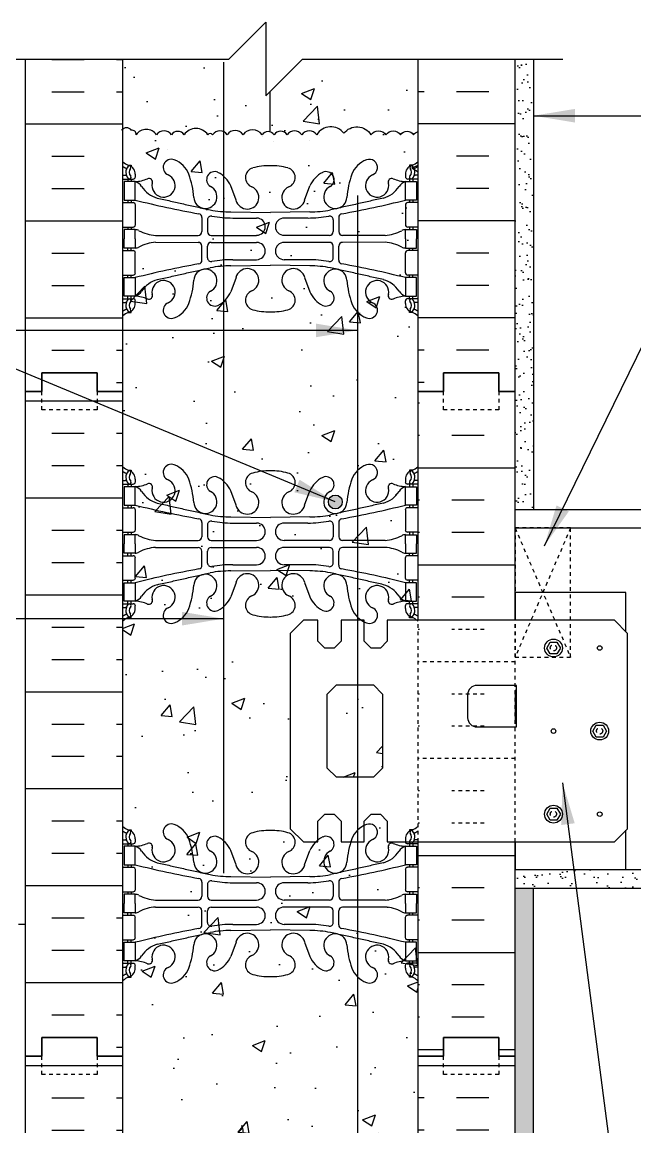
# Model space of a CAD drawing. Header units: inches. Extents: x 109 to 201.9, y 88.1 to 155.4.
# Drawn here: x 168.63 to 185.21, y 125.49 to 155.41 of the extents above; entities that cross this region are included whole.
import ezdxf

# ---------------------------------------------------------------- set-up
doc = ezdxf.new("R2010")
doc.units = ezdxf.units.IN
doc.header["$LTSCALE"] = 0.5
doc.header["$MEASUREMENT"] = 0
doc.linetypes.add('DASHED2', pattern=[0.375, 0.25, -0.125])
doc.linetypes.add('HIDDEN2', pattern=[0.1875, 0.125, -0.0625])
for name, color, linetype in [('HATCH', 12, 'Continuous'), ('line25', 2, 'Continuous'), ('LINE3', 3, 'Continuous'), ('LINE50', 5, 'Continuous'), ('LINE9', 9, 'Continuous'), ('TEXT', 4, 'Continuous'), ('Web_Edge', 9, 'Continuous')]:
    doc.layers.add(name, color=color, linetype=linetype)
doc.styles.add('DIM', font='romans.shx', dxfattribs={"width": 0.7})
doc.dimstyles.new('ext_12', dxfattribs={"dimscale": 12, "dimtxt": 0.09375, "dimasz": 0.09375, "dimexe": 0.09375, "dimexo": 0.0625, "dimgap": 0.0625, "dimtad": 1, "dimdec": 1, "dimzin": 3, "dimdsep": 46, "dimlunit": 4, "dimtxsty": 'DIM', "dimcen": 0.09, "dimdle": 0.09375, "dimclrt": 4, "dimadec": 0, "dimazin": 0, "dimtfac": 1, "dimtdec": 1, "dimtmove": 2, "dimatfit": 3, "dimfxl": 0, "dimfrac": 2, "dimtolj": 1, "dimtzin": 0, "dimarcsym": 0})
pattern_1 = [(37.5, (70.88313, 12.08724), (-0.0157483, 0.48170594), [0, -0.38, 0, -0.425, 0, -0.40625]), (7.5, (70.8831, 12.08724), (0.4424442, 0.7055365), [0, -0.205, 0, -0.3425, 0, -0.13125]), (327.5, (70.57563, 12.08724), (0.7785355, 0.0014148), [0, -0.125, 0, -0.45, 0, -0.5875]), (317.5, (70.5756, 12.08724), (0.7515317, 0.219419), [0, -0.0625, 0, -0.295, 0, -0.3375])]
pattern_2 = [(180, (70.883, 12.0872), (-3e-16, -2.625), []), (180, (70.883, 11.2122), (-3e-16, -2.625), [0.875, -0.875]), (180, (70.883, 10.3372), (-3e-16, -2.625), [0.875, -0.875])]

# ---------------------------------------------------------------- blocks, each defined once
blk = doc.blocks.new('8 web')
at = {"layer": 'Web_Edge'}
for p, q in [((-4, 6.589), (-3.922, 6.589)), ((-3.854, 6.868), (-3.764, 6.868)), ((-3.764, 6.868), (-3.764, 6.827)), ((-3.654, 6.619), (-3.654, 6.552)), ((3.654, 6.619), (3.654, 6.552)), ((3.854, 6.868), (3.764, 6.868)), ((3.764, 6.868), (3.764, 6.827)), ((4, 6.589), (3.922, 6.589)), ((-4, 6.489), (-3.716, 6.489)), ((-3.854, 6.489), (-3.854, 6.419)), ((-3.764, 6.489), (-3.764, 6.419)), ((-0.929, 5.917), (-1.071, 6.304)), ((0.929, 5.917), (1.071, 6.304)), ((4, 6.489), (3.716, 6.489)), ((3.764, 6.489), (3.764, 6.419)), ((3.854, 6.489), (3.854, 6.419)), ((-4, 5.849), (-3.716, 5.849)), ((-3.854, 5.919), (-3.854, 5.849)), ((-3.764, 5.919), (-3.764, 5.849)), ((-3.654, 5.787), (-3.654, 5.252)), ((3.654, 5.787), (3.654, 5.252)), ((4, 5.849), (3.716, 5.849)), ((3.764, 5.919), (3.764, 5.849)), ((3.854, 5.919), (3.854, 5.849)), ((-1.852, 5.45), (-1.852, 5.065)), ((-1.699, 5.387), (-1.699, 5.065)), ((-1.067, 5.601), (0, 5.586)), ((-1.019, 5.433), (-0.372, 5.433)), ((1.067, 5.601), (0, 5.586)), ((1.019, 5.433), (0.372, 5.433)), ((1.699, 5.387), (1.699, 5.065)), ((1.852, 5.45), (1.852, 5.065)), ((-4, 5.189), (-3.716, 5.189)), ((-3.854, 5.189), (-3.854, 5.119)), ((-3.764, 5.189), (-3.764, 5.119)), ((4, 5.189), (3.716, 5.189)), ((3.764, 5.189), (3.764, 5.119)), ((3.854, 5.189), (3.854, 5.119)), ((-3.106, 4.964), (-1.952, 4.965)), ((-1.599, 4.965), (-0.372, 4.965)), ((1.599, 4.965), (0.372, 4.965)), ((3.106, 4.964), (1.952, 4.965)), ((-4, 4.549), (-3.716, 4.549)), ((-3.854, 4.549), (-3.854, 4.619)), ((-3.764, 4.549), (-3.764, 4.619)), ((-3.106, 4.775), (-1.952, 4.774)), ((-1.852, 4.289), (-1.852, 4.674)), ((-1.699, 4.351), (-1.699, 4.674)), ((-1.599, 4.774), (-0.372, 4.774)), ((1.599, 4.774), (0.372, 4.774)), ((1.699, 4.351), (1.699, 4.674)), ((1.852, 4.289), (1.852, 4.674)), ((3.106, 4.775), (1.952, 4.774)), ((4, 4.549), (3.716, 4.549)), ((3.764, 4.549), (3.764, 4.619)), ((3.854, 4.549), (3.854, 4.619)), ((-3.654, 3.952), (-3.654, 4.487)), ((-1.019, 4.305), (-0.372, 4.305)), ((1.019, 4.305), (0.372, 4.305)), ((3.654, 3.952), (3.654, 4.487)), ((-4, 3.889), (-3.716, 3.889)), ((-3.854, 3.819), (-3.854, 3.889)), ((-3.764, 3.819), (-3.764, 3.889)), ((-1.067, 4.138), (0, 4.153)), ((1.067, 4.138), (0, 4.153)), ((4, 3.889), (3.716, 3.889)), ((3.764, 3.819), (3.764, 3.889)), ((3.854, 3.819), (3.854, 3.889)), ((-0.929, 3.822), (-1.071, 3.435)), ((0.929, 3.822), (1.071, 3.435)), ((-3.854, 3.249), (-3.854, 3.319)), ((-3.764, 3.249), (-3.764, 3.319)), ((3.764, 3.249), (3.764, 3.319)), ((3.854, 3.249), (3.854, 3.319)), ((-4, 3.249), (-3.716, 3.249)), ((-4, 3.149), (-3.922, 3.149)), ((-3.654, 3.119), (-3.654, 3.187)), ((3.654, 3.119), (3.654, 3.187)), ((4, 3.249), (3.716, 3.249)), ((4, 3.149), (3.922, 3.149)), ((-3.854, 2.871), (-3.764, 2.871)), ((-3.764, 2.871), (-3.764, 2.912)), ((3.764, 2.871), (3.764, 2.912)), ((3.854, 2.871), (3.764, 2.871)), ((-3.854, -2.871), (-3.764, -2.871)), ((-3.764, -2.871), (-3.764, -2.912)), ((3.854, -2.871), (3.764, -2.871)), ((3.764, -2.871), (3.764, -2.912)), ((-4, -3.149), (-3.922, -3.149)), ((-4, -3.249), (-3.716, -3.249)), ((-3.854, -3.249), (-3.854, -3.319)), ((-3.764, -3.249), (-3.764, -3.319)), ((-3.654, -3.119), (-3.654, -3.187)), ((3.654, -3.119), (3.654, -3.187)), ((4, -3.249), (3.716, -3.249)), ((3.764, -3.249), (3.764, -3.319)), ((3.854, -3.249), (3.854, -3.319)), ((4, -3.149), (3.922, -3.149)), ((-0.929, -3.822), (-1.071, -3.435)), ((0.929, -3.822), (1.071, -3.435)), ((-3.854, -3.819), (-3.854, -3.889)), ((-3.764, -3.819), (-3.764, -3.889)), ((3.764, -3.819), (3.764, -3.889)), ((3.854, -3.819), (3.854, -3.889)), ((-4, -3.889), (-3.716, -3.889)), ((-3.654, -3.952), (-3.654, -4.487)), ((-1.067, -4.138), (0, -4.153)), ((1.067, -4.138), (0, -4.153)), ((3.654, -3.952), (3.654, -4.487)), ((4, -3.889), (3.716, -3.889)), ((-1.852, -4.289), (-1.852, -4.674)), ((-1.699, -4.351), (-1.699, -4.674)), ((-1.019, -4.305), (-0.372, -4.305)), ((1.019, -4.305), (0.372, -4.305)), ((1.699, -4.351), (1.699, -4.674)), ((1.852, -4.289), (1.852, -4.674)), ((-4, -4.549), (-3.716, -4.549)), ((-3.854, -4.549), (-3.854, -4.619)), ((-3.764, -4.549), (-3.764, -4.619)), ((-3.106, -4.775), (-1.952, -4.774)), ((-1.599, -4.774), (-0.372, -4.774)), ((1.599, -4.774), (0.372, -4.774)), ((3.106, -4.775), (1.952, -4.774)), ((4, -4.549), (3.716, -4.549)), ((3.764, -4.549), (3.764, -4.619)), ((3.854, -4.549), (3.854, -4.619)), ((-3.106, -4.964), (-1.952, -4.965)), ((-1.852, -5.45), (-1.852, -5.065)), ((-1.699, -5.387), (-1.699, -5.065)), ((-1.599, -4.965), (-0.372, -4.965)), ((1.599, -4.965), (0.372, -4.965)), ((1.699, -5.387), (1.699, -5.065)), ((1.852, -5.45), (1.852, -5.065)), ((3.106, -4.964), (1.952, -4.965)), ((-4, -5.189), (-3.716, -5.189)), ((-3.854, -5.189), (-3.854, -5.119)), ((-3.764, -5.189), (-3.764, -5.119)), ((-3.654, -5.787), (-3.654, -5.252)), ((3.654, -5.787), (3.654, -5.252)), ((4, -5.189), (3.716, -5.189)), ((3.764, -5.189), (3.764, -5.119)), ((3.854, -5.189), (3.854, -5.119)), ((-1.067, -5.601), (0, -5.586)), ((-1.019, -5.433), (-0.372, -5.433)), ((1.067, -5.601), (0, -5.586)), ((1.019, -5.433), (0.372, -5.433)), ((-4, -5.849), (-3.716, -5.849)), ((-3.854, -5.919), (-3.854, -5.849)), ((-3.764, -5.919), (-3.764, -5.849)), ((-0.929, -5.917), (-1.071, -6.304)), ((0.929, -5.917), (1.071, -6.304)), ((4, -5.849), (3.716, -5.849)), ((3.764, -5.919), (3.764, -5.849)), ((3.854, -5.919), (3.854, -5.849)), ((-4, -6.489), (-3.716, -6.489)), ((-3.854, -6.489), (-3.854, -6.419)), ((-3.764, -6.489), (-3.764, -6.419)), ((-3.654, -6.619), (-3.654, -6.552)), ((3.654, -6.619), (3.654, -6.552)), ((4, -6.489), (3.716, -6.489)), ((3.764, -6.489), (3.764, -6.419)), ((3.854, -6.489), (3.854, -6.419)), ((-4, -6.589), (-3.922, -6.589)), ((-3.854, -6.868), (-3.764, -6.868)), ((-3.764, -6.868), (-3.764, -6.827)), ((3.764, -6.868), (3.764, -6.827)), ((3.854, -6.868), (3.764, -6.868)), ((4, -6.589), (3.922, -6.589))]:
    blk.add_line(p, q, dxfattribs=at)
for points in [[(-3.959, 5.919), (-3.659, 5.919), (-3.659, 6.419), (-3.959, 6.419)], [(3.959, 5.919), (3.659, 5.919), (3.659, 6.419), (3.959, 6.419)], [(-3.959, 3.819), (-3.659, 3.819), (-3.659, 3.319), (-3.959, 3.319)], [(3.959, 3.819), (3.659, 3.819), (3.659, 3.319), (3.959, 3.319)], [(-3.959, -3.819), (-3.659, -3.819), (-3.659, -3.319), (-3.959, -3.319)], [(3.959, -3.819), (3.659, -3.819), (3.659, -3.319), (3.959, -3.319)], [(-3.959, -5.919), (-3.659, -5.919), (-3.659, -6.419), (-3.959, -6.419)], [(3.959, -5.919), (3.659, -5.919), (3.659, -6.419), (3.959, -6.419)]]:
    blk.add_lwpolyline(points, close=True, dxfattribs=at)
for points in [[(-3.659, 4.869), (-3.659, 5.119), (-3.959, 5.119), (-3.959, 4.869)], [(3.659, 4.869), (3.659, 5.119), (3.959, 5.119), (3.959, 4.869)], [(-3.659, 4.869), (-3.659, 4.619), (-3.959, 4.619), (-3.959, 4.869)], [(3.659, 4.869), (3.659, 4.619), (3.959, 4.619), (3.959, 4.869)], [(-3.659, -4.869), (-3.659, -4.619), (-3.959, -4.619), (-3.959, -4.869)], [(3.659, -4.869), (3.659, -4.619), (3.959, -4.619), (3.959, -4.869)], [(-3.659, -4.869), (-3.659, -5.119), (-3.959, -5.119), (-3.959, -4.869)], [(3.659, -4.869), (3.659, -5.119), (3.959, -5.119), (3.959, -4.869)]]:
    blk.add_lwpolyline(points, dxfattribs=at)
for centre, radius, start, end in [((-3.654, 7.327), 0.5, 226.2109, 250.5288), ((-2.681, 6.804), 0.22, 68.1963, 248.1963), ((-2.839, 6.375), 0.677, 21.1239, 69.3197), ((2.839, 6.375), 0.677, 110.6803, 158.8761), ((2.681, 6.804), 0.22, 291.8037, 111.8037), ((3.654, 7.327), 0.5, 289.4712, 313.7891), ((-3.654, 7.327), 0.6, 234.7832, 245.0748), ((-3.922, 6.609), 0.0196, 269.4032, 15.4901), ((-3.66, 6.674), 0.25, 140.1145, 222.4609), ((-3.916, 6.764), 0.021, 343.464, 63.9957), ((-3.818, 6.805), 0.045, 321.448, 139.1879), ((-3.904, 6.619), 0.25, 0, 70.5288), ((-3.66, 6.674), 0.16, 140.0001, 222.4609), ((-2.89, 6.313), 0.314, 168.5886, 66.1916), ((-4.43, 5.81), 2.365, 4.3895, 20.0015), ((-1.507, 6.473), 0.217, 65.5264, 238.537), ((-1.758, 6.003), 0.75, 23.6938, 62.9705), ((-0.406, 6.529), 0.268, 104.7892, 250.0338), ((-0.012, 5.096), 1.754, 89.6229, 105.2918), ((0.012, 5.096), 1.754, 74.7082, 90.3771), ((0.406, 6.529), 0.268, 289.9662, 75.2108), ((1.758, 6.003), 0.75, 117.0295, 156.3062), ((1.507, 6.473), 0.217, 301.463, 114.4736), ((4.43, 5.81), 2.365, 159.9985, 175.6105), ((2.89, 6.313), 0.314, 113.8084, 11.4114), ((3.904, 6.619), 0.25, 109.4712, 180), ((3.818, 6.805), 0.045, 40.8121, 218.552), ((3.66, 6.674), 0.16, 317.5391, 39.9999), ((3.66, 6.674), 0.25, 317.5391, 39.8855), ((3.916, 6.764), 0.021, 116.0043, 196.536), ((3.922, 6.609), 0.0196, 164.5099, 270.5968), ((3.654, 7.327), 0.6, 294.9252, 305.2168), ((-3.812, 6.536), 0.045, 222.4609, 42.4609), ((-3.716, 6.552), 0.0625, 270, 0), ((-3.714, 7.415), 0.997, 273.1538, 293.1467), ((-3.781, 6.077), 0.364, 34.9775, 70.3387), ((-2.858, 6.688), 0.743, 212.7919, 253.8107), ((-3.288, 6.408), 0.0968, 340.1551, 110.4331), ((-1.759, 6.006), 0.314, 182.7357, 63.9348), ((1.759, 6.006), 0.314, 116.0652, 357.2643), ((2.858, 6.688), 0.743, 286.1893, 327.2081), ((3.288, 6.408), 0.0968, 69.5669, 199.8449), ((3.714, 7.415), 0.997, 246.8533, 266.8462), ((3.781, 6.077), 0.364, 109.6613, 145.0225), ((3.716, 6.552), 0.0625, 180, 270), ((3.812, 6.536), 0.045, 137.5391, 317.5391), ((-0.624, 5.99), 0.314, 193.4146, 66.1916), ((0.624, 5.99), 0.314, 113.8084, 346.5854), ((-3.716, 5.787), 0.0625, 0, 90), ((3.15, 33.34), 28.253, 256.0552, 259.6343), ((-3.15, 33.34), 28.253, 280.3657, 283.9448), ((3.716, 5.787), 0.0625, 90, 180), ((-1.952, 5.45), 0.1, 360, 79.6343), ((-1.599, 5.387), 0.1, 79.2546, 180), ((-1.072, 8.585), 2.984, 259.2546, 270.0995), ((-1.024, 8.417), 2.984, 259.2546, 270.0995), ((-0.372, 5.199), 0.234, 270, 90), ((0.372, 5.199), 0.234, 90, 270), ((1.024, 8.417), 2.984, 269.9005, 280.7454), ((1.072, 8.585), 2.984, 269.9005, 280.7454), ((1.599, 5.387), 0.1, 0, 100.7454), ((1.952, 5.45), 0.1, 100.3657, 180), ((-3.716, 5.252), 0.0625, 270, 0), ((-3.663, 4.901), 0.219, 60.4937, 88.92), ((-3.021, 6.121), 1.16, 242.5844, 265.8032), ((3.021, 6.121), 1.16, 274.1968, 297.4156), ((3.663, 4.901), 0.219, 91.08, 119.5063), ((3.716, 5.252), 0.0625, 180, 270), ((-1.952, 5.065), 0.1, 270.0388, 360), ((-1.599, 5.065), 0.1, 180, 270), ((1.599, 5.065), 0.1, 270, 0), ((1.952, 5.065), 0.1, 180, 269.9612), ((-3.716, 4.487), 0.0625, 0, 90), ((-3.663, 4.838), 0.219, 271.08, 299.5063), ((-3.021, 3.618), 1.16, 94.1968, 117.4156), ((-1.952, 4.674), 0.1, 0, 89.9612), ((-1.599, 4.674), 0.1, 90, 180), ((-0.372, 4.54), 0.234, 270, 90), ((0.372, 4.54), 0.234, 90, 270), ((1.599, 4.674), 0.1, 0, 90), ((1.952, 4.674), 0.1, 90.0388, 180), ((3.021, 3.618), 1.16, 62.5844, 85.8032), ((3.663, 4.838), 0.219, 240.4937, 268.92), ((3.716, 4.487), 0.0625, 90, 180), ((3.15, -23.601), 28.253, 100.3657, 103.9448), ((-1.952, 4.289), 0.1, 280.3657, 0), ((-1.599, 4.351), 0.1, 180, 280.7454), ((-1.024, 1.322), 2.984, 89.9005, 100.7454), ((1.024, 1.322), 2.984, 79.2546, 90.0995), ((1.599, 4.351), 0.1, 259.2546, 0), ((1.952, 4.289), 0.1, 180, 259.6343), ((-3.15, -23.601), 28.253, 76.0552, 79.6343), ((-3.716, 3.952), 0.0625, 270, 0), ((-1.759, 3.733), 0.314, 296.0652, 177.2643), ((-1.072, 1.154), 2.984, 89.9005, 100.7454), ((-0.624, 3.749), 0.314, 293.8084, 166.5854), ((0.624, 3.749), 0.314, 13.4146, 246.1916), ((1.072, 1.154), 2.984, 79.2546, 90.0995), ((1.759, 3.733), 0.314, 2.7357, 243.9348), ((3.716, 3.952), 0.0625, 180, 270), ((-2.858, 3.051), 0.743, 106.1893, 147.2081), ((-2.89, 3.426), 0.314, 293.8084, 191.4114), ((-4.43, 3.929), 2.365, 339.9985, 355.6105), ((4.43, 3.929), 2.365, 184.3895, 200.0015), ((2.89, 3.426), 0.314, 348.5886, 246.1916), ((2.858, 3.051), 0.743, 32.7919, 73.8107), ((-3.781, 3.662), 0.364, 289.6613, 325.0225), ((-3.714, 2.324), 0.997, 66.8533, 86.8462), ((-3.288, 3.331), 0.0968, 249.5669, 19.8449), ((-1.507, 3.266), 0.217, 121.463, 294.4736), ((-1.758, 3.736), 0.75, 297.0295, 336.3062), ((-0.406, 3.21), 0.268, 109.9662, 255.2108), ((0.406, 3.21), 0.268, 284.7892, 70.0338), ((1.758, 3.736), 0.75, 203.6938, 242.9705), ((1.507, 3.266), 0.217, 245.5264, 58.537), ((3.288, 3.331), 0.0968, 160.1551, 290.4331), ((3.714, 2.324), 0.997, 93.1538, 113.1467), ((3.781, 3.662), 0.364, 214.9775, 250.3387), ((-3.922, 3.13), 0.0196, 344.5099, 90.5968), ((-3.66, 3.065), 0.25, 137.5391, 219.8855), ((-3.812, 3.203), 0.045, 317.5391, 137.5391), ((-3.904, 3.119), 0.25, 289.4712, 360), ((-3.66, 3.065), 0.16, 137.5391, 219.9999), ((-3.716, 3.187), 0.0625, 360, 90), ((-2.681, 2.935), 0.22, 111.8037, 291.8037), ((-2.839, 3.364), 0.677, 290.6803, 338.8761), ((2.839, 3.364), 0.677, 201.1239, 249.3197), ((2.681, 2.935), 0.22, 248.1963, 68.1963), ((3.716, 3.187), 0.0625, 90, 180), ((3.904, 3.119), 0.25, 180, 250.5288), ((3.812, 3.203), 0.045, 42.4609, 222.4609), ((3.66, 3.065), 0.16, 320.0001, 42.4609), ((3.66, 3.065), 0.25, 320.1145, 42.4609), ((3.922, 3.13), 0.0196, 89.4032, 195.4901), ((-3.654, 2.412), 0.6, 114.9252, 125.2168), ((-3.654, 2.412), 0.5, 109.4712, 133.7891), ((-3.916, 2.975), 0.021, 296.0043, 16.536), ((-3.818, 2.934), 0.045, 220.8121, 38.552), ((-0.012, 4.643), 1.754, 254.7082, 270.3771), ((0.012, 4.643), 1.754, 269.6229, 285.2918), ((3.818, 2.934), 0.045, 141.448, 319.1879), ((3.654, 2.412), 0.5, 46.2109, 70.5288), ((3.916, 2.975), 0.021, 163.464, 243.9957), ((3.654, 2.412), 0.6, 54.7832, 65.0748), ((-3.654, -2.412), 0.5, 226.2109, 250.5288), ((-3.654, -2.412), 0.6, 234.7832, 245.0748), ((-3.66, -3.065), 0.25, 140.1145, 222.4609), ((-3.916, -2.975), 0.021, 343.464, 63.9957), ((-3.818, -2.934), 0.045, 321.448, 139.1879), ((-3.904, -3.119), 0.25, 0, 70.5288), ((-3.66, -3.065), 0.16, 140.0001, 222.4609), ((-2.681, -2.935), 0.22, 68.1963, 248.1963), ((-2.839, -3.364), 0.677, 21.1239, 69.3197), ((-0.406, -3.21), 0.268, 104.7892, 250.0338), ((-0.012, -4.643), 1.754, 89.6229, 105.2918), ((0.012, -4.643), 1.754, 74.7082, 90.3771), ((0.406, -3.21), 0.268, 289.9662, 75.2108), ((2.839, -3.364), 0.677, 110.6803, 158.8761), ((2.681, -2.935), 0.22, 291.8037, 111.8037), ((3.904, -3.119), 0.25, 109.4712, 180), ((3.818, -2.934), 0.045, 40.8121, 218.552), ((3.66, -3.065), 0.16, 317.5391, 39.9999), ((3.654, -2.412), 0.5, 289.4712, 313.7891), ((3.66, -3.065), 0.25, 317.5391, 39.8855), ((3.916, -2.975), 0.021, 116.0043, 196.536), ((3.654, -2.412), 0.6, 294.9252, 305.2168), ((-3.922, -3.13), 0.0196, 269.4032, 15.4901), ((-3.812, -3.203), 0.045, 222.4609, 42.4609), ((-3.716, -3.187), 0.0625, 270, 0), ((-3.714, -2.324), 0.997, 273.1538, 293.1467), ((-3.288, -3.331), 0.0968, 340.1551, 110.4331), ((-2.89, -3.426), 0.314, 168.5886, 66.1916), ((-4.43, -3.929), 2.365, 4.3895, 20.0015), ((-1.507, -3.266), 0.217, 65.5264, 238.537), ((-1.758, -3.736), 0.75, 23.6938, 62.9705), ((1.758, -3.736), 0.75, 117.0295, 156.3062), ((1.507, -3.266), 0.217, 301.463, 114.4736), ((4.43, -3.929), 2.365, 159.9985, 175.6105), ((2.89, -3.426), 0.314, 113.8084, 11.4114), ((3.288, -3.331), 0.0968, 69.5669, 199.8449), ((3.714, -2.324), 0.997, 246.8533, 266.8462), ((3.716, -3.187), 0.0625, 180, 270), ((3.812, -3.203), 0.045, 137.5391, 317.5391), ((3.922, -3.13), 0.0196, 164.5099, 270.5968), ((-3.781, -3.662), 0.364, 34.9775, 70.3387), ((-2.858, -3.051), 0.743, 212.7919, 253.8107), ((-1.759, -3.733), 0.314, 182.7357, 63.9348), ((-0.624, -3.749), 0.314, 193.4146, 66.1916), ((0.624, -3.749), 0.314, 113.8084, 346.5854), ((1.759, -3.733), 0.314, 116.0652, 357.2643), ((2.858, -3.051), 0.743, 286.1893, 327.2081), ((3.781, -3.662), 0.364, 109.6613, 145.0225), ((3.15, 23.601), 28.253, 256.0552, 259.6343), ((-3.15, 23.601), 28.253, 280.3657, 283.9448), ((-3.716, -3.952), 0.0625, 0, 90), ((-1.072, -1.154), 2.984, 259.2546, 270.0995), ((1.072, -1.154), 2.984, 269.9005, 280.7454), ((3.716, -3.952), 0.0625, 90, 180), ((-3.716, -4.487), 0.0625, 270, 0), ((-1.952, -4.289), 0.1, 360, 79.6343), ((-1.599, -4.351), 0.1, 79.2546, 180), ((-1.024, -1.322), 2.984, 259.2546, 270.0995), ((-0.372, -4.54), 0.234, 270, 90), ((0.372, -4.54), 0.234, 90, 270), ((1.024, -1.322), 2.984, 269.9005, 280.7454), ((1.599, -4.351), 0.1, 0, 100.7454), ((1.952, -4.289), 0.1, 100.3657, 180), ((3.716, -4.487), 0.0625, 180, 270), ((-3.663, -4.838), 0.219, 60.4937, 88.92), ((-3.021, -3.618), 1.16, 242.5844, 265.8032), ((-1.952, -4.674), 0.1, 270.0388, 360), ((-1.599, -4.674), 0.1, 180, 270), ((1.599, -4.674), 0.1, 270, 0), ((1.952, -4.674), 0.1, 180, 269.9612), ((3.021, -3.618), 1.16, 274.1968, 297.4156), ((3.663, -4.838), 0.219, 91.08, 119.5063), ((-3.021, -6.121), 1.16, 94.1968, 117.4156), ((-1.952, -5.065), 0.1, 0, 89.9612), ((-1.599, -5.065), 0.1, 90, 180), ((-0.372, -5.199), 0.234, 270, 90), ((0.372, -5.199), 0.234, 90, 270), ((1.599, -5.065), 0.1, 0, 90), ((1.952, -5.065), 0.1, 90.0388, 180), ((3.021, -6.121), 1.16, 62.5844, 85.8032), ((-3.716, -5.252), 0.0625, 0, 90), ((-3.663, -4.901), 0.219, 271.08, 299.5063), ((3.663, -4.901), 0.219, 240.4937, 268.92), ((3.716, -5.252), 0.0625, 90, 180), ((3.15, -33.34), 28.253, 100.3657, 103.9448), ((-1.952, -5.45), 0.1, 280.3657, 0), ((-1.599, -5.387), 0.1, 180, 280.7454), ((-1.072, -8.585), 2.984, 89.9005, 100.7454), ((-1.024, -8.417), 2.984, 89.9005, 100.7454), ((-0.624, -5.99), 0.314, 293.8084, 166.5854), ((0.624, -5.99), 0.314, 13.4146, 246.1916), ((1.024, -8.417), 2.984, 79.2546, 90.0995), ((1.072, -8.585), 2.984, 79.2546, 90.0995), ((1.599, -5.387), 0.1, 259.2546, 0), ((1.952, -5.45), 0.1, 180, 259.6343), ((-3.15, -33.34), 28.253, 76.0552, 79.6343), ((-3.716, -5.787), 0.0625, 270, 0), ((-2.858, -6.688), 0.743, 106.1893, 147.2081), ((-1.759, -6.006), 0.314, 296.0652, 177.2643), ((1.759, -6.006), 0.314, 2.7357, 243.9348), ((2.858, -6.688), 0.743, 32.7919, 73.8107), ((3.716, -5.787), 0.0625, 180, 270), ((-2.89, -6.313), 0.314, 293.8084, 191.4114), ((-4.43, -5.81), 2.365, 339.9985, 355.6105), ((-0.406, -6.529), 0.268, 109.9662, 255.2108), ((0.406, -6.529), 0.268, 284.7892, 70.0338), ((4.43, -5.81), 2.365, 184.3895, 200.0015), ((2.89, -6.313), 0.314, 348.5886, 246.1916), ((-3.66, -6.674), 0.25, 137.5391, 219.8855), ((-3.812, -6.536), 0.045, 317.5391, 137.5391), ((-3.66, -6.674), 0.16, 137.5391, 219.9999), ((-3.716, -6.552), 0.0625, 360, 90), ((-3.781, -6.077), 0.364, 289.6613, 325.0225), ((-3.714, -7.415), 0.997, 66.8533, 86.8462), ((-3.288, -6.408), 0.0968, 249.5669, 19.8449), ((-1.507, -6.473), 0.217, 121.463, 294.4736), ((-1.758, -6.003), 0.75, 297.0295, 336.3062), ((1.758, -6.003), 0.75, 203.6938, 242.9705), ((1.507, -6.473), 0.217, 245.5264, 58.537), ((3.288, -6.408), 0.0968, 160.1551, 290.4331), ((3.714, -7.415), 0.997, 93.1538, 113.1467), ((3.781, -6.077), 0.364, 214.9775, 250.3387), ((3.716, -6.552), 0.0625, 90, 180), ((3.812, -6.536), 0.045, 42.4609, 222.4609), ((3.66, -6.674), 0.16, 320.0001, 42.4609), ((3.66, -6.674), 0.25, 320.1145, 42.4609), ((-3.654, -7.327), 0.6, 114.9252, 125.2168), ((-3.654, -7.327), 0.5, 109.4712, 133.7891), ((-3.922, -6.609), 0.0196, 344.5099, 90.5968), ((-3.916, -6.764), 0.021, 296.0043, 16.536), ((-3.818, -6.805), 0.045, 220.8121, 38.552), ((-3.904, -6.619), 0.25, 289.4712, 360), ((-2.681, -6.804), 0.22, 111.8037, 291.8037), ((-2.839, -6.375), 0.677, 290.6803, 338.8761), ((-0.012, -5.096), 1.754, 254.7082, 270.3771), ((0.012, -5.096), 1.754, 269.6229, 285.2918), ((2.839, -6.375), 0.677, 201.1239, 249.3197), ((2.681, -6.804), 0.22, 248.1963, 68.1963), ((3.904, -6.619), 0.25, 180, 250.5288), ((3.818, -6.805), 0.045, 141.448, 319.1879), ((3.654, -7.327), 0.5, 46.2109, 70.5288), ((3.916, -6.764), 0.021, 163.464, 243.9957), ((3.922, -6.609), 0.0196, 89.4032, 195.4901), ((3.654, -7.327), 0.6, 54.7832, 65.0748)]:
    blk.add_arc(centre, radius, start, end, dxfattribs=at)
for points in [[(-3.066, 5.974), (-1.628, 5.654)], [(3.066, 5.974), (1.628, 5.654)], [(-3.066, 3.765), (-1.628, 4.085)], [(3.066, 3.765), (1.628, 4.085)], [(-3.066, -3.765), (-1.628, -4.085)], [(3.066, -3.765), (1.628, -4.085)], [(-3.066, -5.974), (-1.628, -5.654)], [(3.066, -5.974), (1.628, -5.654)]]:
    blk.add_open_spline(points, degree=1, dxfattribs=at)

msp = doc.modelspace()

# ---------------------------------------------------------------- hatches: boundary and pattern name
at = {"layer": 'HATCH'}
h = msp.add_hatch(dxfattribs=at)
h.set_pattern_fill('AR-CONC', color=256, scale=0.5, style=0)
h.paths.add_polyline_path([(178.474, 152.359, -0.520567), (178.867, 152.359, -0.520567), (179.221, 152.359, -0.191784), (179.344, 152.441), (179.344, 154.408), (176.219, 154.408), (175.219, 153.408), (175.219, 155.408), (174.219, 154.408), (171.344, 154.408), (171.344, 152.505, -0.448264), (171.581, 152.477, -0.520567), (171.712, 152.359, -0.520567), (172.263, 152.359, -0.520567), (172.669, 152.359, -0.520567), (173.01, 152.359, -0.520567), (173.652, 152.359, -0.520567), (173.783, 152.359, -0.520567), (174.176, 152.359, -0.520567), (174.608, 152.359, -0.520567), (175.119, 152.359, -0.520567), (175.447, 152.359, -0.520567), (175.801, 152.359, -0.520567), (176.194, 152.359, -0.520567), (176.6, 152.359, -0.520567), (177.334, 152.399, -0.520567), (178.067, 152.359, -0.520567)])
h = msp.add_hatch(dxfattribs=at)
h.set_pattern_fill('AR-SAND', color=256, scale=0.25, style=0)
h.set_pattern_definition(pattern_1)
h.paths.add_polyline_path([(182.469, 154.408), (181.969, 154.408), (181.969, 145.408), (181.969, 142.208), (182.469, 142.208)])
h = msp.add_hatch(dxfattribs=at)
h.set_pattern_fill('AR-CONC', color=256, scale=0.5, style=0)
h.paths.add_polyline_path([(179.344, 152.441, 0.191784), (179.221, 152.359, 0.520567), (178.867, 152.359, 0.520567), (178.474, 152.359, 0.520567), (178.067, 152.359, 0.520567), (177.334, 152.399, 0.520567), (176.6, 152.359, 0.520567), (176.194, 152.359, 0.520567), (175.801, 152.359, 0.520567), (175.447, 152.359, 0.520567), (175.119, 152.359, 0.520567), (174.608, 152.359, 0.520567), (174.176, 152.359, 0.520567), (173.783, 152.359, 0.520567), (173.652, 152.359, 0.520567), (173.01, 152.359, 0.520567), (172.669, 152.359, 0.520567), (172.263, 152.359, 0.520567), (171.712, 152.359, 0.520567), (171.581, 152.477, 0.448264), (171.344, 152.505), (171.344, 145.408), (171.344, 127.408), (171.344, 109.408), (174.547, 109.408), (175.547, 110.408), (175.547, 108.408), (176.547, 109.408), (179.344, 109.408), (179.344, 127.408), (179.344, 133.208), (178.509, 133.208), (178.509, 133.77), (178.322, 133.958), (178.072, 133.958), (177.884, 133.77), (177.884, 133.208), (177.259, 133.208), (177.259, 133.77), (177.072, 133.958), (176.822, 133.958), (176.634, 133.77), (176.634, 133.208), (176.238, 133.208), (175.884, 133.561), (175.884, 138.854), (176.238, 139.208), (176.634, 139.208), (176.634, 138.645), (176.822, 138.458), (177.072, 138.458), (177.259, 138.645), (177.259, 139.208), (177.884, 139.208), (177.884, 138.645), (178.072, 138.458), (178.322, 138.458), (178.509, 138.645), (178.509, 139.208), (179.344, 139.208), (179.344, 145.408)])
h = msp.add_hatch(dxfattribs=at)
h.set_pattern_fill('INSUL', color=256, scale=7, style=0)
h.set_pattern_definition([(0, (-2754.8174, -269.602), (0, 2.625), []), (0, (-2754.8174, -268.727), (0, 2.625), [0.875, -0.875]), (0, (-2754.8174, -267.852), (0, 2.625), [0.875, -0.875])])
h.paths.add_polyline_path([(168.719, 127.408), (169.157, 127.408), (169.157, 127.908), (170.657, 127.908), (170.657, 127.408), (171.344, 127.408), (171.344, 145.408), (170.657, 145.408), (170.657, 145.908), (169.157, 145.908), (169.157, 145.408), (168.719, 145.408)])
h = msp.add_hatch(dxfattribs=at)
h.set_pattern_fill('INSUL', color=256, scale=7, angle=180, style=0)
h.set_pattern_definition(pattern_2)
h.paths.add_polyline_path([(179.339, 141.504), (179.039, 141.504), (179.039, 141.004), (179.339, 141.004)])
h.paths.add_polyline_path([(181.969, 145.408), (181.532, 145.408), (181.532, 144.908), (180.032, 144.908), (180.032, 145.408), (179.344, 145.408), (179.344, 139.208), (181.969, 139.208)])
h = msp.add_hatch(dxfattribs=at)
h.set_pattern_fill('AR-CONC', color=256, scale=0.5, style=0)
h.paths.add_polyline_path([(178.384, 137.208), (178.134, 137.458), (177.134, 137.458), (176.884, 137.208), (176.884, 135.208), (177.134, 134.958), (178.134, 134.958), (178.384, 135.208)])
h = msp.add_hatch(dxfattribs=at)
h.set_pattern_fill('INSUL', color=256, scale=7, angle=180, style=0)
h.set_pattern_definition(pattern_2)
h.paths.add_polyline_path([(181.969, 133.208), (179.344, 133.208), (179.344, 127.408), (180.032, 127.408), (180.032, 127.908), (181.532, 127.908), (181.532, 127.408), (181.969, 127.408)])
h = msp.add_hatch(dxfattribs=at)
h.set_pattern_fill('AR-SAND', color=256, scale=0.25, style=0)
h.set_pattern_definition(pattern_1)
h.paths.add_polyline_path([(181.969, 132.458), (181.969, 131.958), (200.935, 131.958), (200.935, 132.458)])
h = msp.add_hatch(dxfattribs=at)
h.set_pattern_fill('AR-SAND', color=256, scale=0.25, style=0)
h.set_pattern_definition(pattern_1)
h.paths.add_polyline_path([(182.469, 131.958), (181.969, 131.958), (181.969, 127.408), (181.969, 109.408), (182.469, 109.408)])
h = msp.add_hatch(dxfattribs=at)
h.set_pattern_fill('INSUL', color=256, scale=7, style=0)
h.set_pattern_definition([(0, (-2754.8174, -287.602), (0, 2.625), []), (0, (-2754.8174, -286.727), (0, 2.625), [0.875, -0.875]), (0, (-2754.8174, -285.852), (0, 2.625), [0.875, -0.875])])
h.paths.add_polyline_path([(168.719, 109.408), (169.157, 109.408), (169.157, 109.908), (170.657, 109.908), (170.657, 109.408), (171.344, 109.408), (171.344, 127.408), (170.657, 127.408), (170.657, 127.908), (169.157, 127.908), (169.157, 127.408), (168.719, 127.408)])
h = msp.add_hatch(dxfattribs=at)
h.set_pattern_fill('INSUL', color=256, scale=7, style=0)
h.set_pattern_definition([(180, (3105.5058, -287.602), (0, 2.625), []), (180, (3105.5058, -286.727), (0, 2.625), [0.875, -0.875]), (180, (3105.5058, -285.852), (0, 2.625), [0.875, -0.875])])
h.paths.add_polyline_path([(181.969, 109.408), (181.532, 109.408), (181.532, 109.908), (180.032, 109.908), (180.032, 109.408), (179.344, 109.408), (179.344, 127.408), (180.032, 127.408), (180.032, 127.908), (181.532, 127.908), (181.532, 127.408), (181.969, 127.408)])
at = {"layer": 'LINE3'}
msp.add_hatch(color=256, dxfattribs=at).paths.add_polyline_path([(176.915, 142.413, 1), (177.29, 142.413, 1)])

# ---------------------------------------------------------------- linework, layer by layer
at = {"layer": 'HATCH'}
for p, q in [((169.433, 154.398), (170.308, 154.398)), ((171.183, 154.398), (171.344, 154.398)), ((179.506, 154.398), (179.344, 154.398)), ((181.256, 154.398), (180.381, 154.398)), ((169.433, 153.523), (170.308, 153.523)), ((171.183, 153.523), (171.344, 153.523)), ((179.506, 153.523), (179.344, 153.523)), ((181.256, 153.523), (180.381, 153.523)), ((168.719, 152.648), (171.344, 152.648)), ((181.969, 152.648), (179.344, 152.648)), ((173.735, 152.316), (173.735, 152.316)), ((175.122, 152.309), (175.122, 152.309)), ((176.676, 152.325), (176.676, 152.325)), ((175.425, 152.161), (175.425, 152.161)), ((176.404, 152.203), (176.404, 152.203)), ((169.433, 151.773), (170.308, 151.773)), ((172.555, 151.957), (172.555, 151.957)), ((181.256, 151.773), (180.381, 151.773)), ((169.433, 150.898), (170.308, 150.898)), ((181.256, 150.898), (180.381, 150.898)), ((168.719, 150.023), (171.344, 150.023)), ((181.969, 150.023), (179.344, 150.023)), ((169.433, 149.148), (170.308, 149.148)), ((181.256, 149.148), (180.381, 149.148)), ((169.433, 148.273), (170.308, 148.273)), ((181.256, 148.273), (180.381, 148.273)), ((168.719, 147.398), (171.344, 147.398)), ((181.969, 147.398), (179.344, 147.398)), ((169.433, 146.523), (170.308, 146.523)), ((171.183, 146.523), (171.344, 146.523)), ((179.506, 146.523), (179.344, 146.523)), ((181.256, 146.523), (180.381, 146.523)), ((171.183, 145.648), (171.344, 145.648)), ((179.506, 145.648), (179.344, 145.648))]:
    msp.add_line(p, q, dxfattribs=at)
at = {"layer": 'HATCH', "linetype": 'HIDDEN2'}
for p, q in [((179.383, 138.962), (179.344, 138.962)), ((181.133, 138.962), (180.258, 138.962)), ((181.969, 138.087), (179.344, 138.087)), ((179.383, 137.212), (179.344, 137.212)), ((181.133, 137.212), (180.258, 137.212)), ((179.383, 136.337), (179.344, 136.337)), ((181.133, 136.337), (180.258, 136.337)), ((181.969, 135.462), (179.344, 135.462)), ((179.383, 134.587), (179.344, 134.587)), ((181.133, 134.587), (180.258, 134.587)), ((179.383, 133.712), (179.344, 133.712)), ((181.133, 133.712), (180.258, 133.712))]:
    msp.add_line(p, q, dxfattribs=at)
at = {"layer": 'HATCH'}
for points in [[(177.334, 152.399, 0.520567), (176.6, 152.359, 0.520567), (176.194, 152.359, 0.520567), (175.801, 152.359, 0.520567), (175.447, 152.359, 0.520567), (175.119, 152.359, 0.520567), (174.608, 152.359, 0.520567), (174.176, 152.359, 0.520567), (173.783, 152.359, 0.520567), (173.652, 152.359, 0.520567), (173.01, 152.359, 0.520567), (172.669, 152.359, 0.520567), (172.263, 152.359, 0.520567), (171.712, 152.359, 0.520567), (171.581, 152.477, 0.520567), (171.319, 152.477)], [(177.334, 152.399, -0.520567), (178.067, 152.359, -0.520567), (178.474, 152.359, -0.520567), (178.867, 152.359, -0.520567), (179.221, 152.359, -0.191784), (179.344, 152.441, -0.191784)]]:
    msp.add_lwpolyline(points, format="xyb", dxfattribs=at)
at = {"layer": 'line25'}
for p, q in [((171.344, 154.408), (171.344, 145.408)), ((179.344, 145.408), (179.344, 154.408)), ((171.344, 145.408), (171.344, 127.408)), ((179.344, 139.208), (179.344, 145.408)), ((181.969, 141.708), (200.935, 141.708)), ((184.969, 139.958), (181.969, 139.958)), ((181.969, 139.958), (181.969, 139.208)), ((184.969, 138.894), (184.969, 139.958)), ((184.969, 132.458), (184.969, 133.521)), ((179.344, 127.408), (179.344, 133.208)), ((181.969, 133.208), (181.969, 132.458)), ((181.969, 132.458), (200.935, 132.458)), ((181.969, 132.458), (184.969, 132.458)), ((171.344, 127.408), (171.344, 109.408)), ((179.344, 109.408), (179.344, 127.408))]:
    msp.add_line(p, q, dxfattribs=at)
for points in [[(175.884, 138.854), (175.884, 133.561), (176.238, 133.208), (176.634, 133.208), (176.634, 133.77), (176.822, 133.958), (177.072, 133.958), (177.259, 133.77), (177.259, 133.208), (177.884, 133.208), (177.884, 133.77), (178.072, 133.958), (178.322, 133.958), (178.509, 133.77), (178.509, 133.208), (184.656, 133.208), (185.009, 133.561), (185.009, 138.854), (184.656, 139.208), (178.509, 139.208), (178.509, 138.645), (178.322, 138.458), (178.072, 138.458), (177.884, 138.645), (177.884, 139.208), (177.259, 139.208), (177.259, 138.645), (177.072, 138.458), (176.822, 138.458), (176.634, 138.645), (176.634, 139.208), (176.238, 139.208)], [(177.134, 134.958), (176.884, 135.208), (176.884, 137.208), (177.134, 137.458), (178.134, 137.458), (178.384, 137.208), (178.384, 135.208), (178.134, 134.958)]]:
    msp.add_lwpolyline(points, close=True, dxfattribs=at)
msp.add_lwpolyline([(180.684, 136.57, 0.414214), (180.934, 136.32), (182.009, 136.32), (182.009, 137.445), (180.934, 137.445, 0.414214), (180.684, 137.195)], format="xyb", close=True, dxfattribs=at)
at = {"layer": 'LINE3'}
for p, q in [((174.077, 154.325), (174.077, 132.359)), ((175.333, 153.521), (175.333, 152.438)), ((177.701, 150.714), (177.701, 133.208)), ((177.701, 133.208), (177.701, 109.408))]:
    msp.add_line(p, q, dxfattribs=at)
msp.add_circle((177.103, 142.413), 0.188, dxfattribs=at)
at = {"layer": 'LINE50'}
for p, q in [((168.719, 145.408), (168.719, 154.408)), ((181.969, 145.408), (181.969, 154.408)), ((168.719, 127.408), (168.719, 145.408)), ((181.969, 139.208), (181.969, 145.408)), ((181.969, 127.408), (181.969, 133.208)), ((168.719, 109.408), (168.719, 127.408)), ((181.969, 109.408), (181.969, 127.408))]:
    msp.add_line(p, q, dxfattribs=at)
for points in [[(168.719, 145.408), (169.157, 145.408), (169.157, 145.908), (170.657, 145.908), (170.657, 145.408), (171.344, 145.408)], [(171.344, 145.408), (170.657, 145.408), (170.657, 145.908), (169.157, 145.908), (169.157, 145.408), (168.719, 145.408)], [(181.969, 145.408), (181.532, 145.408), (181.532, 145.908), (180.032, 145.908), (180.032, 145.408), (179.344, 145.408)], [(179.344, 145.408), (180.032, 145.408), (180.032, 145.908), (181.532, 145.908), (181.532, 145.408), (181.969, 145.408)], [(171.344, 127.408), (170.657, 127.408), (170.657, 127.908), (169.157, 127.908), (169.157, 127.408), (168.719, 127.408)], [(168.719, 127.408), (169.157, 127.408), (169.157, 127.908), (170.657, 127.908), (170.657, 127.408), (171.344, 127.408)], [(179.344, 127.408), (180.032, 127.408), (180.032, 127.908), (181.532, 127.908), (181.532, 127.408), (181.969, 127.408)], [(181.969, 127.408), (181.532, 127.408), (181.532, 127.908), (180.032, 127.908), (180.032, 127.408), (179.344, 127.408)]]:
    msp.add_lwpolyline(points, dxfattribs=at)
at = {"layer": 'LINE9'}
for p, q in [((182.469, 154.408), (182.469, 142.208)), ((181.969, 142.208), (200.935, 142.208)), ((181.969, 137.32), (181.969, 136.445)), ((181.969, 137.32), (182.009, 137.32)), ((181.969, 136.445), (182.009, 136.445)), ((181.969, 131.958), (200.935, 131.958)), ((182.469, 109.408), (182.469, 131.958)), ((168.719, 130.967), (168.532, 130.967))]:
    msp.add_line(p, q, dxfattribs=at)
at = {"layer": 'LINE9', "linetype": 'HIDDEN2'}
for p, q in [((181.969, 141.708), (183.469, 138.208)), ((183.469, 141.708), (181.969, 138.208)), ((179.344, 133.208), (179.344, 139.189)), ((181.969, 133.208), (181.969, 139.208))]:
    msp.add_line(p, q, dxfattribs=at)
at = {"layer": 'LINE9'}
msp.add_lwpolyline([(166.969, 154.408), (174.219, 154.408), (175.219, 155.408), (175.219, 153.408), (176.219, 154.408), (183.265, 154.408)], dxfattribs=at)
at = {"layer": 'LINE9', "linetype": 'DASHED2', "ltscale": 0.15}
for points in [[(170.657, 145.408), (170.657, 145.408), (170.657, 144.908), (169.157, 144.908), (169.157, 145.408), (169.157, 145.408)], [(170.657, 145.408), (170.657, 145.408), (170.657, 144.908), (169.157, 144.908), (169.157, 145.408), (169.157, 145.408)], [(181.532, 145.408), (181.532, 145.408), (181.532, 144.908), (180.032, 144.908), (180.032, 145.408), (180.032, 145.408)], [(181.532, 145.408), (181.532, 145.408), (181.532, 144.908), (180.032, 144.908), (180.032, 145.408), (180.032, 145.408)], [(170.657, 127.408), (170.657, 127.408), (170.657, 126.908), (169.157, 126.908), (169.157, 127.408), (169.157, 127.408)], [(170.657, 127.408), (170.657, 127.408), (170.657, 126.908), (169.157, 126.908), (169.157, 127.408), (169.157, 127.408)], [(181.532, 127.408), (181.532, 127.408), (181.532, 126.908), (180.032, 126.908), (180.032, 127.408), (180.032, 127.408)], [(181.532, 127.408), (181.532, 127.408), (181.532, 126.908), (180.032, 126.908), (180.032, 127.408), (180.032, 127.408)]]:
    msp.add_lwpolyline(points, dxfattribs=at)
at = {"layer": 'LINE9', "linetype": 'HIDDEN2'}
msp.add_lwpolyline([(181.969, 138.208), (183.469, 138.208), (183.469, 141.708), (181.969, 141.708)], close=True, dxfattribs=at)
at = {"layer": 'LINE9'}
for points in [[(183.102, 138.618), (183.194, 138.458), (183.102, 138.297), (182.917, 138.297), (182.825, 138.458), (182.917, 138.618)], [(184.352, 136.368), (184.444, 136.208), (184.352, 136.047), (184.167, 136.047), (184.075, 136.208), (184.167, 136.368)], [(183.102, 134.118), (183.194, 133.958), (183.102, 133.797), (182.917, 133.797), (182.825, 133.958), (182.917, 134.118)]]:
    msp.add_lwpolyline(points, close=True, dxfattribs=at)
for centre, radius in [((183.009, 138.458), 0.241), ((184.259, 138.458), 0.0625), ((184.259, 136.208), 0.241), ((183.009, 136.208), 0.0625), ((183.009, 133.958), 0.241), ((184.259, 133.958), 0.0625)]:
    msp.add_circle(centre, radius, dxfattribs=at)
at = {"layer": 'LINE9', "linetype": 'DASHED2'}
for centre in [(183.005, 138.461), (184.255, 136.211), (183.005, 133.961)]:
    msp.add_circle(centre, 0.0843, dxfattribs=at)
at = {"layer": 'Web_Edge'}
for p, q in [((171.49, 151.537), (171.58, 151.537)), ((171.58, 151.537), (171.58, 151.495)), ((179.198, 151.537), (179.108, 151.537)), ((179.108, 151.537), (179.108, 151.495)), ((171.344, 151.258), (171.422, 151.258)), ((171.344, 151.158), (171.628, 151.158)), ((171.49, 151.158), (171.49, 151.088)), ((171.58, 151.158), (171.58, 151.088)), ((171.69, 151.288), (171.69, 151.221)), ((178.998, 151.288), (178.998, 151.221)), ((179.344, 151.158), (179.061, 151.158)), ((179.108, 151.158), (179.108, 151.088)), ((179.198, 151.158), (179.198, 151.088)), ((179.344, 151.258), (179.266, 151.258)), ((174.415, 150.586), (174.273, 150.973)), ((176.273, 150.586), (176.416, 150.973)), ((171.344, 150.518), (171.628, 150.518)), ((171.49, 150.588), (171.49, 150.518)), ((171.58, 150.588), (171.58, 150.518)), ((179.344, 150.518), (179.061, 150.518)), ((179.108, 150.588), (179.108, 150.518)), ((179.198, 150.588), (179.198, 150.518)), ((171.69, 150.456), (171.69, 149.921)), ((174.278, 150.27), (175.344, 150.254)), ((176.411, 150.27), (175.344, 150.254)), ((178.998, 150.456), (178.998, 149.921)), ((173.492, 150.118), (173.492, 149.733)), ((173.645, 150.056), (173.645, 149.733)), ((174.325, 150.102), (174.972, 150.102)), ((176.363, 150.102), (175.717, 150.102)), ((177.044, 150.056), (177.044, 149.733)), ((177.196, 150.118), (177.196, 149.733)), ((171.344, 149.858), (171.628, 149.858)), ((171.49, 149.858), (171.49, 149.788)), ((171.58, 149.858), (171.58, 149.788)), ((172.238, 149.633), (173.392, 149.633)), ((173.745, 149.633), (174.972, 149.633)), ((176.944, 149.633), (175.717, 149.633)), ((178.45, 149.633), (177.296, 149.633)), ((179.344, 149.858), (179.061, 149.858)), ((179.108, 149.858), (179.108, 149.788)), ((179.198, 149.858), (179.198, 149.788)), ((172.238, 149.444), (173.392, 149.443)), ((173.492, 148.958), (173.492, 149.343)), ((173.645, 149.02), (173.645, 149.343)), ((173.745, 149.443), (174.972, 149.443)), ((176.944, 149.443), (175.717, 149.443)), ((177.044, 149.02), (177.044, 149.343)), ((177.196, 148.958), (177.196, 149.343)), ((178.45, 149.444), (177.296, 149.443)), ((171.344, 149.218), (171.628, 149.218)), ((171.49, 149.218), (171.49, 149.288)), ((171.58, 149.218), (171.58, 149.288)), ((171.69, 148.621), (171.69, 149.156)), ((178.998, 148.621), (178.998, 149.156)), ((179.344, 149.218), (179.061, 149.218)), ((179.108, 149.218), (179.108, 149.288)), ((179.198, 149.218), (179.198, 149.288)), ((174.278, 148.806), (175.344, 148.822)), ((174.325, 148.974), (174.972, 148.974)), ((176.411, 148.806), (175.344, 148.822)), ((176.363, 148.974), (175.717, 148.974)), ((171.344, 148.558), (171.628, 148.558)), ((171.49, 148.488), (171.49, 148.558)), ((171.58, 148.488), (171.58, 148.558)), ((174.415, 148.49), (174.273, 148.103)), ((176.273, 148.49), (176.416, 148.103)), ((179.344, 148.558), (179.061, 148.558)), ((179.108, 148.488), (179.108, 148.558)), ((179.198, 148.488), (179.198, 148.558)), ((171.344, 147.918), (171.628, 147.918)), ((171.344, 147.818), (171.422, 147.818)), ((171.49, 147.918), (171.49, 147.988)), ((171.58, 147.918), (171.58, 147.988)), ((171.69, 147.788), (171.69, 147.856)), ((178.998, 147.788), (178.998, 147.856)), ((179.344, 147.918), (179.061, 147.918)), ((179.108, 147.918), (179.108, 147.988)), ((179.198, 147.918), (179.198, 147.988)), ((179.344, 147.818), (179.266, 147.818)), ((171.49, 147.539), (171.58, 147.539)), ((171.58, 147.539), (171.58, 147.581)), ((179.108, 147.539), (179.108, 147.581)), ((179.198, 147.539), (179.108, 147.539))]:
    msp.add_line(p, q, dxfattribs=at)
for points in [[(171.385, 150.588), (171.685, 150.588), (171.685, 151.088), (171.385, 151.088)], [(179.303, 150.588), (179.003, 150.588), (179.003, 151.088), (179.303, 151.088)], [(171.385, 148.488), (171.685, 148.488), (171.685, 147.988), (171.385, 147.988)], [(179.303, 148.488), (179.003, 148.488), (179.003, 147.988), (179.303, 147.988)]]:
    msp.add_lwpolyline(points, close=True, dxfattribs=at)
for points in [[(171.685, 149.538), (171.685, 149.788), (171.385, 149.788), (171.385, 149.538)], [(179.003, 149.538), (179.003, 149.788), (179.303, 149.788), (179.303, 149.538)], [(171.685, 149.538), (171.685, 149.288), (171.385, 149.288), (171.385, 149.538)], [(179.003, 149.538), (179.003, 149.288), (179.303, 149.288), (179.303, 149.538)]]:
    msp.add_lwpolyline(points, dxfattribs=at)
for centre, radius, start, end in [((172.663, 151.472), 0.22, 68.1963, 248.1963), ((178.026, 151.472), 0.22, 291.8037, 111.8037), ((171.69, 151.995), 0.5, 226.2109, 250.5288), ((171.69, 151.995), 0.6, 234.7832, 245.0748), ((171.684, 151.343), 0.25, 140.1145, 222.4609), ((171.428, 151.432), 0.021, 343.464, 63.9957), ((171.526, 151.474), 0.045, 321.448, 139.1879), ((171.44, 151.288), 0.25, 0, 70.5288), ((171.684, 151.343), 0.16, 140.0001, 222.4609), ((172.506, 151.044), 0.677, 21.1239, 69.3197), ((174.938, 151.197), 0.268, 104.7892, 250.0338), ((175.333, 149.765), 1.754, 89.6229, 105.2918), ((175.356, 149.765), 1.754, 74.7082, 90.3771), ((175.75, 151.197), 0.268, 289.9662, 75.2108), ((178.183, 151.044), 0.677, 110.6803, 158.8761), ((179.248, 151.288), 0.25, 109.4712, 180), ((179.162, 151.474), 0.045, 40.8121, 218.552), ((179.004, 151.343), 0.16, 317.5391, 39.9999), ((178.998, 151.995), 0.5, 289.4712, 313.7891), ((179.004, 151.343), 0.25, 317.5391, 39.8855), ((179.26, 151.432), 0.021, 116.0043, 196.536), ((178.998, 151.995), 0.6, 294.9252, 305.2168), ((171.422, 151.278), 0.0196, 269.4032, 15.4901), ((171.533, 151.204), 0.045, 222.4609, 42.4609), ((171.628, 151.221), 0.0625, 270, 0), ((171.63, 152.084), 0.997, 273.1538, 293.1467), ((171.563, 150.745), 0.364, 34.9775, 70.3387), ((172.056, 151.076), 0.0968, 340.1551, 110.4331), ((172.455, 150.981), 0.314, 168.5886, 66.1916), ((170.915, 150.479), 2.365, 4.3895, 20.0015), ((173.837, 151.142), 0.217, 65.5264, 238.537), ((173.586, 150.671), 0.75, 23.6938, 62.9705), ((177.102, 150.671), 0.75, 117.0295, 156.3062), ((176.852, 151.142), 0.217, 301.463, 114.4736), ((179.774, 150.479), 2.365, 159.9985, 175.6105), ((178.234, 150.981), 0.314, 113.8084, 11.4114), ((178.632, 151.076), 0.0968, 69.5669, 199.8449), ((179.058, 152.084), 0.997, 246.8533, 266.8462), ((179.126, 150.745), 0.364, 109.6613, 145.0225), ((179.061, 151.221), 0.0625, 180, 270), ((179.156, 151.204), 0.045, 137.5391, 317.5391), ((179.266, 151.278), 0.0196, 164.5099, 270.5968), ((172.486, 151.357), 0.743, 212.7919, 253.8107), ((173.586, 150.675), 0.314, 182.7357, 63.9348), ((174.72, 150.659), 0.314, 193.4146, 66.1916), ((175.968, 150.659), 0.314, 113.8084, 346.5854), ((177.103, 150.675), 0.314, 116.0652, 357.2643), ((178.202, 151.357), 0.743, 286.1893, 327.2081), ((171.628, 150.456), 0.0625, 0, 90), ((178.494, 178.008), 28.253, 256.0552, 259.6343), ((172.195, 178.008), 28.253, 280.3657, 283.9448), ((179.061, 150.456), 0.0625, 90, 180), ((173.392, 150.118), 0.1, 360, 79.6343), ((174.272, 153.254), 2.984, 259.2546, 270.0995), ((176.416, 153.254), 2.984, 269.9005, 280.7454), ((177.296, 150.118), 0.1, 100.3657, 180), ((171.628, 149.921), 0.0625, 270, 0), ((173.745, 150.056), 0.1, 79.2546, 180), ((174.32, 153.086), 2.984, 259.2546, 270.0995), ((174.972, 149.868), 0.234, 270, 90), ((175.717, 149.868), 0.234, 90, 270), ((176.369, 153.086), 2.984, 269.9005, 280.7454), ((176.944, 150.056), 0.1, 0, 100.7454), ((179.061, 149.921), 0.0625, 180, 270), ((171.681, 149.569), 0.219, 60.4937, 88.92), ((172.323, 150.789), 1.16, 242.5844, 265.8032), ((173.392, 149.733), 0.1, 270.0388, 360), ((173.745, 149.733), 0.1, 180, 270), ((176.944, 149.733), 0.1, 270, 0), ((177.296, 149.733), 0.1, 180, 269.9612), ((178.366, 150.789), 1.16, 274.1968, 297.4156), ((179.007, 149.569), 0.219, 91.08, 119.5063), ((171.681, 149.507), 0.219, 271.08, 299.5063), ((172.323, 148.287), 1.16, 94.1968, 117.4156), ((173.392, 149.343), 0.1, 0, 89.9612), ((173.745, 149.343), 0.1, 90, 180), ((174.972, 149.208), 0.234, 270, 90), ((175.717, 149.208), 0.234, 90, 270), ((176.944, 149.343), 0.1, 0, 90), ((177.296, 149.343), 0.1, 90.0388, 180), ((178.366, 148.287), 1.16, 62.5844, 85.8032), ((179.007, 149.507), 0.219, 240.4937, 268.92), ((171.628, 149.156), 0.0625, 0, 90), ((173.745, 149.02), 0.1, 180, 280.7454), ((176.944, 149.02), 0.1, 259.2546, 0), ((179.061, 149.156), 0.0625, 90, 180), ((178.494, 121.068), 28.253, 100.3657, 103.9448), ((173.586, 148.402), 0.314, 296.0652, 177.2643), ((173.392, 148.958), 0.1, 280.3657, 0), ((174.272, 145.822), 2.984, 89.9005, 100.7454), ((174.32, 145.99), 2.984, 89.9005, 100.7454), ((174.72, 148.417), 0.314, 293.8084, 166.5854), ((175.968, 148.417), 0.314, 13.4146, 246.1916), ((176.369, 145.99), 2.984, 79.2546, 90.0995), ((176.416, 145.822), 2.984, 79.2546, 90.0995), ((177.103, 148.402), 0.314, 2.7357, 243.9348), ((177.296, 148.958), 0.1, 180, 259.6343), ((172.195, 121.068), 28.253, 76.0552, 79.6343), ((171.628, 148.621), 0.0625, 270, 0), ((172.486, 147.719), 0.743, 106.1893, 147.2081), ((172.455, 148.095), 0.314, 293.8084, 191.4114), ((170.915, 148.598), 2.365, 339.9985, 355.6105), ((179.774, 148.598), 2.365, 184.3895, 200.0015), ((178.234, 148.095), 0.314, 348.5886, 246.1916), ((178.202, 147.719), 0.743, 32.7919, 73.8107), ((179.061, 148.621), 0.0625, 180, 270), ((171.563, 148.331), 0.364, 289.6613, 325.0225), ((173.837, 147.935), 0.217, 121.463, 294.4736), ((173.586, 148.405), 0.75, 297.0295, 336.3062), ((174.938, 147.879), 0.268, 109.9662, 255.2108), ((175.75, 147.879), 0.268, 284.7892, 70.0338), ((177.102, 148.405), 0.75, 203.6938, 242.9705), ((176.852, 147.935), 0.217, 245.5264, 58.537), ((179.126, 148.331), 0.364, 214.9775, 250.3387), ((171.422, 147.799), 0.0196, 344.5099, 90.5968), ((171.684, 147.734), 0.25, 137.5391, 219.8855), ((171.533, 147.872), 0.045, 317.5391, 137.5391), ((171.684, 147.734), 0.16, 137.5391, 219.9999), ((171.628, 147.856), 0.0625, 360, 90), ((171.63, 146.992), 0.997, 66.8533, 86.8462), ((172.056, 148), 0.0968, 249.5669, 19.8449), ((172.663, 147.604), 0.22, 111.8037, 291.8037), ((178.026, 147.604), 0.22, 248.1963, 68.1963), ((178.632, 148), 0.0968, 160.1551, 290.4331), ((179.058, 146.992), 0.997, 93.1538, 113.1467), ((179.061, 147.856), 0.0625, 90, 180), ((179.156, 147.872), 0.045, 42.4609, 222.4609), ((179.004, 147.734), 0.16, 320.0001, 42.4609), ((179.004, 147.734), 0.25, 320.1145, 42.4609), ((179.266, 147.799), 0.0196, 89.4032, 195.4901), ((171.69, 147.081), 0.6, 114.9252, 125.2168), ((171.69, 147.081), 0.5, 109.4712, 133.7891), ((171.428, 147.644), 0.021, 296.0043, 16.536), ((171.526, 147.603), 0.045, 220.8121, 38.552), ((171.44, 147.788), 0.25, 289.4712, 360), ((172.506, 148.033), 0.677, 290.6803, 338.8761), ((175.333, 149.312), 1.754, 254.7082, 270.3771), ((175.356, 149.312), 1.754, 269.6229, 285.2918), ((178.183, 148.033), 0.677, 201.1239, 249.3197), ((179.248, 147.788), 0.25, 180, 250.5288), ((179.162, 147.603), 0.045, 141.448, 319.1879), ((178.998, 147.081), 0.5, 46.2109, 70.5288), ((179.26, 147.644), 0.021, 163.464, 243.9957), ((178.998, 147.081), 0.6, 54.7832, 65.0748)]:
    msp.add_arc(centre, radius, start, end, dxfattribs=at)
for points in [[(172.279, 150.643), (173.716, 150.322)], [(178.41, 150.643), (176.972, 150.322)], [(172.279, 148.433), (173.716, 148.754)], [(178.41, 148.433), (176.972, 148.754)]]:
    msp.add_open_spline(points, degree=1, dxfattribs=at)

# ---------------------------------------------------------------- block references
at = {"layer": 'line25'}
msp.add_blockref('8 web', (175.344, 136.408), dxfattribs=at)

# ---------------------------------------------------------------- leaders
at = {"layer": 'TEXT'}
for points, override in [([(182.469, 152.872), (193.232, 152.872)], {"dimgap": 0.0625, "dimtad": 0}), ([(182.762, 141.228), (186.575, 149.023), (188.859, 149.023)], {"dimtad": 0}), ([(177.701, 147.058), (165.926, 147.058), (160.851, 147.058)], {"dimgap": 0.0625, "dimtad": 0}), ([(177.103, 142.413), (165.926, 147.058), (160.851, 147.058)], {"dimgap": 0.0625, "dimtad": 0}), ([(174.077, 139.252), (164.206, 139.252)], {"dimtad": 0}), ([(183.254, 134.804), (184.865, 122.38), (185.884, 122.38)], {"dimtad": 0})]:
    msp.add_leader(points, dimstyle='ext_12', override=override, dxfattribs=at)

doc.saveas('drawing.dxf')
